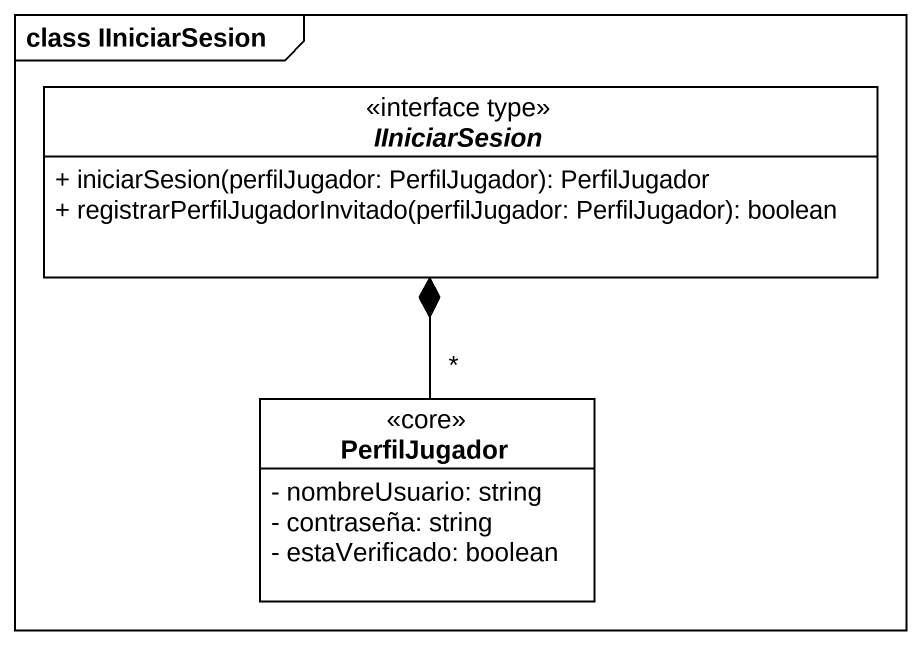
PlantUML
@startuml
mainframe class IIniciarSesion
hide circle
hide empty members
skinparam classAttributeIconSize 0
interface IIniciarSesion <<interface type>> {
  + iniciarSesion(perfilJugador: PerfilJugador): PerfilJugador
  + registrarPerfilJugadorInvitado(perfilJugador: PerfilJugador): boolean
}
class PerfilJugador <<core>> {
  - nombreUsuario: string
  - contraseña: string
  - estaVerificado: boolean
}
IIniciarSesion *-- "*" PerfilJugador
@enduml
